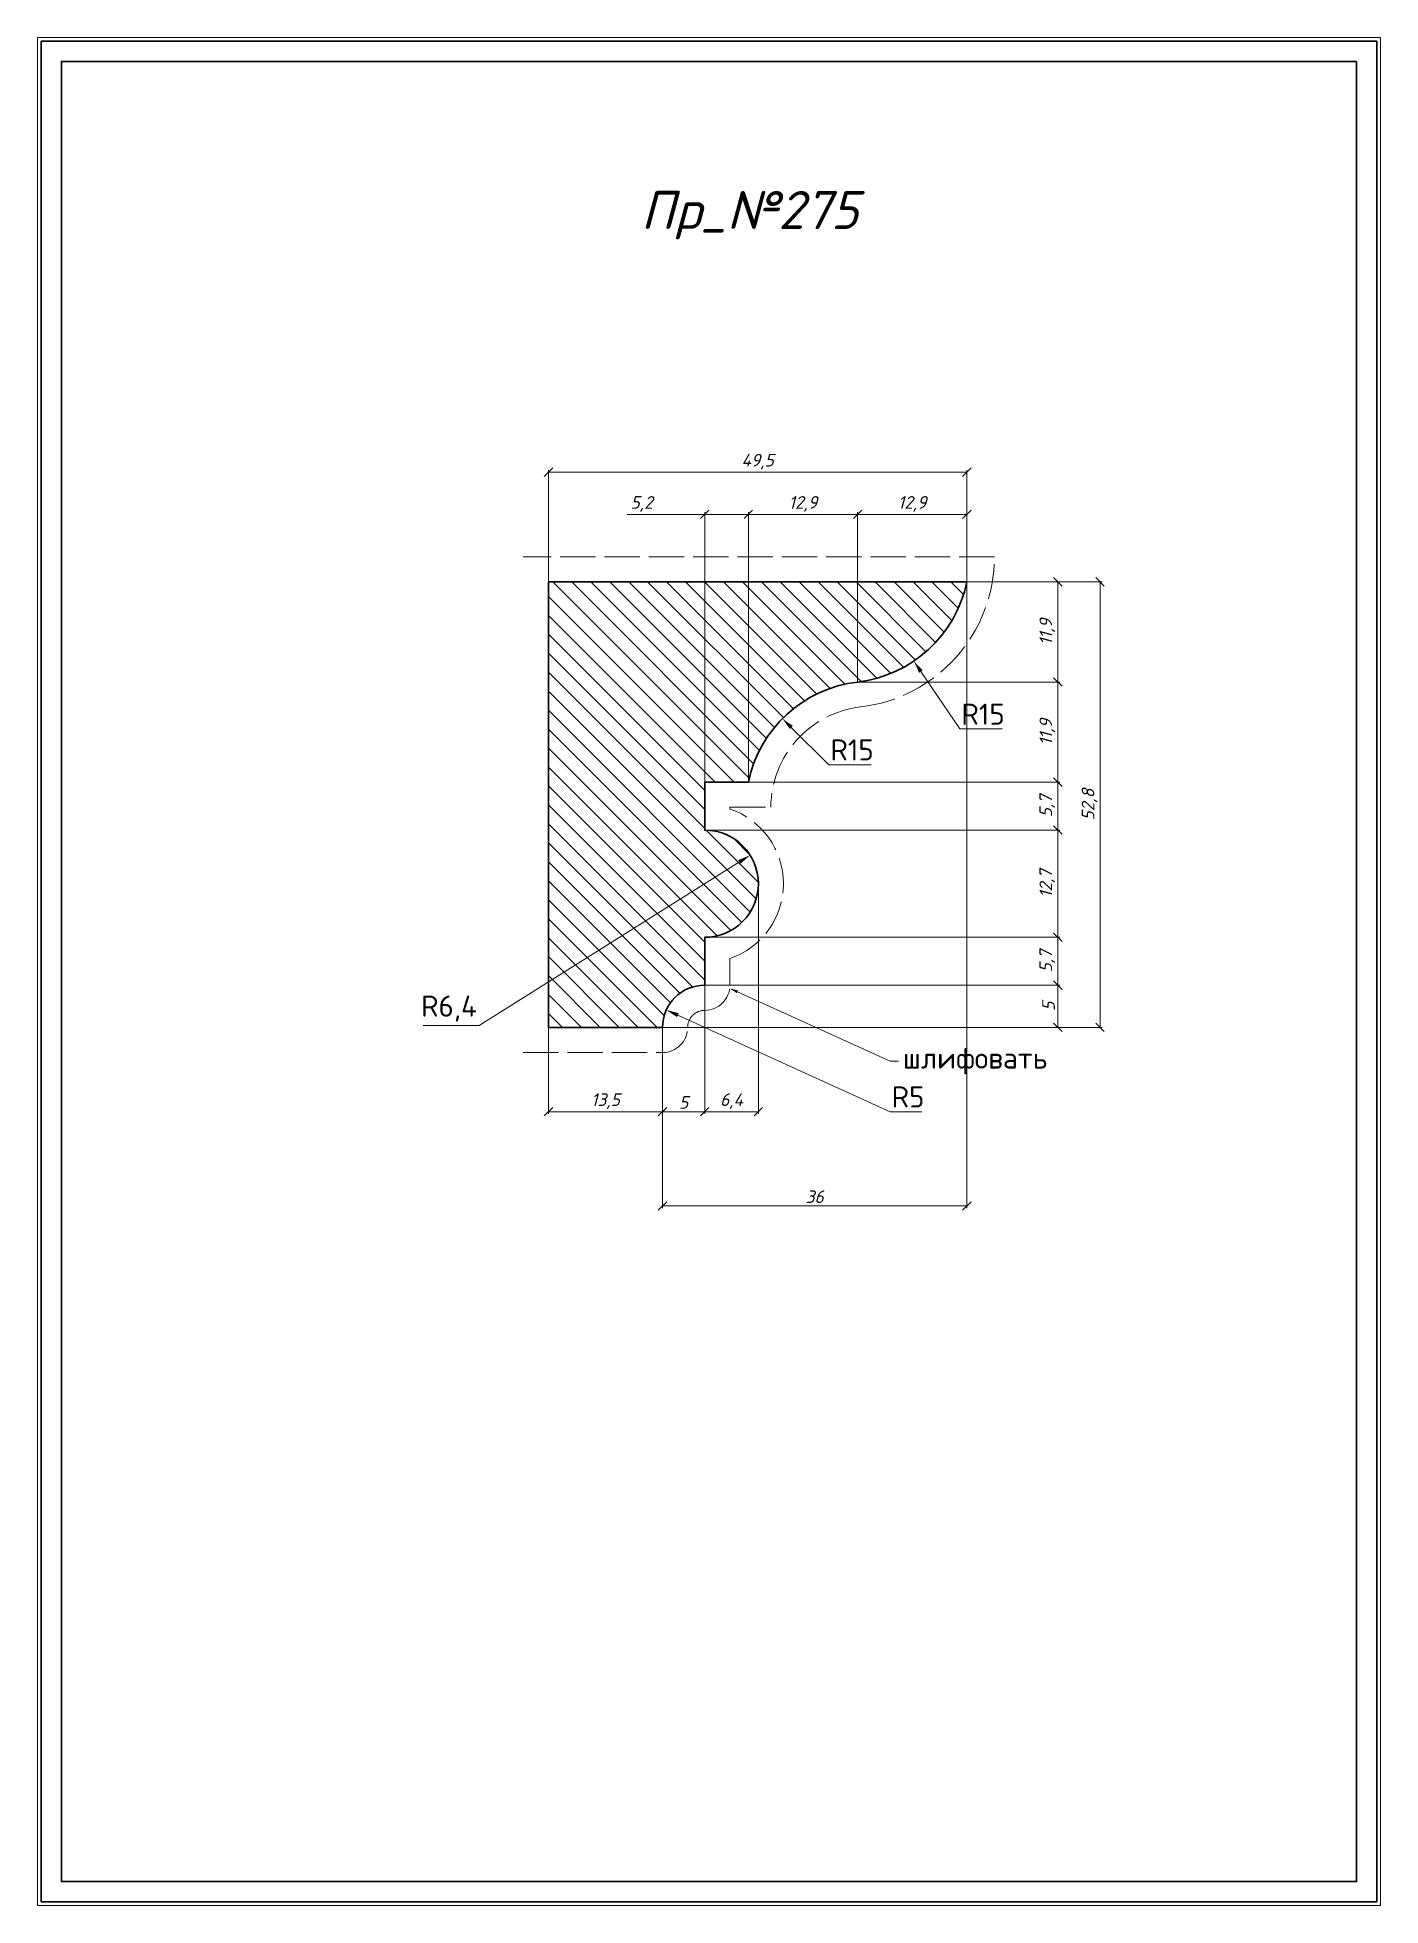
# Model space of a CAD drawing. Header units: millimetres. Extents: x 867 to 1026, y -3688 to -3466.
import ezdxf
from ezdxf import colors
from ezdxf.entities.mleader import LeaderData, LeaderLine
from ezdxf.math import Vec2, Vec3

# ---------------------------------------------------------------- set-up
doc = ezdxf.new("R2010")
doc.units = ezdxf.units.MM
doc.linetypes.add('ACAD_ISO02W100', pattern=[15, 12, -3])
doc.layers.get('0').update_dxf_attribs({"lineweight": 13})
for name, color, linetype, lineweight in [('Пр_№275', 1, 'Continuous', 35), ('служебный слой ЛИНИИ ПУНКТИРНЫЕ', 7, 'ACAD_ISO02W100', 13), ('служебный слой НАДПИСИ', 7, 'Continuous', 13), ('служебный слой РАЗМЕРЫ', 7, 'Continuous', 9), ('служебный слой ШТАМП', 7, 'Continuous', 30), ('служебный слой ШТРИХОВКА', 7, 'Continuous', 5)]:
    doc.layers.add(name, color=color, linetype=linetype, lineweight=lineweight)
doc.styles.add('ЕСКД', font='isocpeur.ttf', dxfattribs={"oblique": 15})
doc.styles.add('ЕСКД профили размеры', font='isocpeur.ttf')
doc.styles.add('ЕСКД профили текст', font='isocpeur.ttf')
doc.dimstyles.new('ЕСКД', dxfattribs={"dimtxt": 3.5, "dimasz": 2.5, "dimexe": 0.25, "dimexo": 0, "dimgap": 0.35, "dimtad": 1, "dimdec": 1, "dimzin": 9, "dimtxsty": 'ЕСКД', "dimblk": 'OBLIQUE', "dimcen": 0, "dimclrd": 256, "dimclre": 256, "dimclrt": 256, "dimadec": 1, "dimazin": 0, "dimtfac": 1, "dimtdec": 1, "dimtmove": 0, "dimatfit": 3, "dimldrblk": 'DOTSMALL', "dimfxl": 1, "dimlwd": -1, "dimlwe": -1, "dimarcsym": 0})
doc.dimstyles.new('ЕСКД профили$4', dxfattribs={"dimtxt": 1.5, "dimasz": 1, "dimexe": 0.3, "dimexo": 0, "dimgap": 0.35, "dimtad": 1, "dimtoh": 1, "dimdec": 1, "dimzin": 9, "dimtxsty": 'ЕСКД профили размеры', "dimblk": 'OBLIQUE', "dimcen": 0, "dimse1": 1, "dimclrd": 256, "dimclre": 256, "dimclrt": 256, "dimadec": 1, "dimazin": 0, "dimtfac": 1, "dimtdec": 1, "dimtofl": 0, "dimtmove": 0, "dimatfit": 3, "dimldrblk": 'DOTSMALL', "dimfxl": 1, "dimlwd": -1, "dimlwe": -1, "dimarcsym": 2})

# ---------------------------------------------------------------- blocks, each defined once
blk = doc.blocks.new('_DotSmall')
at = {"color": 0, "linetype": 'ByBlock', "lineweight": -3, "const_width": 0.5}
blk.add_lwpolyline([(-0.0625, 0, 1), (0.0625, 0, 1)], format="xyb", close=True, dxfattribs=at)
blk = doc.blocks.new('_OBLIQUE')
at = {"color": 0, "linetype": 'ByBlock'}
blk.add_line((-0.5, -0.5), (0.5, 0.5), dxfattribs=at)
blk = doc.blocks.new('*D20')
at = {"layer": 'Defpoints', "color": 0, "transparency": 16777216}
for p in [(952.2959234703042, -3566.552156890566, -6217.217037314181), (945.9459234703027, -3578.571158744433), (945.9459234703027, -3593.547938417089)]:
    blk.add_point(p, dxfattribs=at)
at = {"layer": 'служебный слой РАЗМЕРЫ', "transparency": 16777216}
for p, q in [((952.2959234703042, -3566.552156890566), (952.2959234703042, -3593.797938417089)), ((945.9459234703027, -3578.571158744433), (945.9459234703027, -3593.797938417089)), ((952.2959234703042, -3593.547938417089), (945.9459234703027, -3593.547938417089))]:
    blk.add_line(p, q, dxfattribs=at)
at = {"layer": 'служебный слой РАЗМЕРЫ', "transparency": 16777216, "rotation": 180}
blk.add_blockref('_OBLIQUE', (945.9459234703027, -3593.547938417089), dxfattribs=at)
at = {"layer": 'служебный слой РАЗМЕРЫ', "transparency": 16777216}
blk.add_blockref('_OBLIQUE', (952.2959234703042, -3593.547938417089), dxfattribs=at)
at = {"layer": 'служебный слой РАЗМЕРЫ', "transparency": 16777216, "insert": (949.1209234703034, -3592.297938417089), "char_height": 1.5, "attachment_point": 5, "style": 'ЕСКД'}
blk.add_mtext('6,4', dxfattribs=at)
blk = doc.blocks.new('*D19')
at = {"layer": 'Defpoints', "color": 0, "transparency": 16777216}
for p in [(962.2964952448332, -3527.772555733886, -6217.217037314181), (970.7119431908114, -3540.189489166443, -6217.217037314181)]:
    blk.add_point(p, dxfattribs=at)
at = {"layer": 'служебный слой РАЗМЕРЫ', "transparency": 16777216}
for p, q in [((976.1638982133742, -3548.233809923582), (971.5534879854091, -3541.431182509698)), ((981.1638982133743, -3548.233809923582), (976.1638982133742, -3548.233809923582))]:
    blk.add_line(p, q, dxfattribs=at)
blk.add_solid([(971.7604368759518, -3541.290925043932), (971.3465390948666, -3541.571439975465), (970.7119431908114, -3540.189489166443)], dxfattribs=at)
at = {"layer": 'служебный слой РАЗМЕРЫ', "lineweight": 5, "transparency": 16777216, "insert": (978.9138982133748, -3546.483809923582), "char_height": 2.5, "attachment_point": 5, "style": 'ЕСКД профили размеры'}
blk.add_mtext('R15', dxfattribs=at)
blk = doc.blocks.new('*D18')
at = {"layer": 'Defpoints', "color": 0, "transparency": 16777216}
for p in [(955.1478773505337, -3547.005760230973, -6217.217037314181), (955.1611483076904, -3547.018919288997, -6202.217048956823)]:
    blk.add_point(p, dxfattribs=at)
at = {"layer": 'служебный слой РАЗМЕРЫ', "transparency": 16777216}
for p, q in [((960.648443015365, -3552.459945780298), (956.1997476312504, -3548.048761266581)), ((965.6484430156509, -3552.459945780298), (960.648443015365, -3552.459945780298))]:
    blk.add_line(p, q, dxfattribs=at)
blk.add_solid([(956.3757743135225, -3547.871237726935), (956.0237209489783, -3548.226284806226), (955.134606393377, -3546.992601172949)], dxfattribs=at)
at = {"layer": 'служебный слой РАЗМЕРЫ', "lineweight": 5, "transparency": 16777216, "insert": (963.3984430156504, -3550.709945780298), "char_height": 2.5, "attachment_point": 5, "style": 'ЕСКД профили размеры'}
blk.add_mtext('R15', dxfattribs=at)
blk = doc.blocks.new('*D17')
at = {"layer": 'Defpoints', "color": 0, "transparency": 16777216}
for p in [(945.9459234703022, -3566.552156890567, -6217.217037314181), (940.5681887586823, -3569.928911156351, -6217.217037314181)]:
    blk.add_point(p, dxfattribs=at)
at = {"layer": 'служебный слой РАЗМЕРЫ', "transparency": 16777216}
for p, q in [((919.2127349340358, -3583.338297016219), (950.0533271476821, -3563.973061112764)), ((912.5877349340282, -3583.338297016218), (919.2127349340358, -3583.338297016219))]:
    blk.add_line(p, q, dxfattribs=at)
blk.add_solid([(949.9203840663523, -3563.761339273724), (950.1862702290122, -3564.184782951804), (951.3236581819224, -3563.175402624785)], dxfattribs=at)
at = {"layer": 'служебный слой РАЗМЕРЫ', "lineweight": 5, "transparency": 16777216, "insert": (915.6502349340278, -3581.338297016218), "char_height": 2.5, "attachment_point": 5, "style": 'ЕСКД профили размеры'}
blk.add_mtext('R6,4', dxfattribs=at)
blk = doc.blocks.new('*D16')
at = {"layer": 'Defpoints', "color": 0, "transparency": 16777216}
for p in [(945.9459234703033, -3583.571158744432, -6217.217037314181), (950.4979907725958, -3585.639656575081, -6217.217037314181)]:
    blk.add_point(p, dxfattribs=at)
at = {"layer": 'служебный слой РАЗМЕРЫ', "transparency": 16777216}
for p, q in [((967.9014565422581, -3593.547938417089), (942.759476358699, -3582.123210262978)), ((971.6514565422628, -3593.547938417089), (967.9014565422581, -3593.547938417089))]:
    blk.add_line(p, q, dxfattribs=at)
blk.add_solid([(942.8629012502315, -3581.895606897863), (942.6560514671664, -3582.350813628092), (941.3938561680111, -3581.502660913783)], dxfattribs=at)
at = {"layer": 'служебный слой РАЗМЕРЫ', "lineweight": 5, "transparency": 16777216, "insert": (970.0264565422628, -3591.797938417089), "char_height": 2.5, "attachment_point": 5, "style": 'ЕСКД профили размеры'}
blk.add_mtext('R5', dxfattribs=at)
blk = doc.blocks.new('*D15')
at = {"layer": 'Defpoints', "color": 0, "transparency": 16777216}
for p in [(927.4377662986853, -3583.571158744438, -6217.217037314181), (940.9459234703027, -3583.571158744433), (927.4377662986853, -3593.547938417089)]:
    blk.add_point(p, dxfattribs=at)
at = {"layer": 'служебный слой РАЗМЕРЫ', "transparency": 16777216}
for p, q in [((927.4377662986853, -3583.571158744438), (927.4377662986853, -3593.797938417089)), ((940.9459234703027, -3583.571158744433), (940.9459234703027, -3593.797938417089)), ((940.9459234703027, -3593.547938417089), (927.4377662986853, -3593.547938417089))]:
    blk.add_line(p, q, dxfattribs=at)
at = {"layer": 'служебный слой РАЗМЕРЫ', "transparency": 16777216, "rotation": 180}
blk.add_blockref('_OBLIQUE', (927.4377662986853, -3593.547938417089), dxfattribs=at)
at = {"layer": 'служебный слой РАЗМЕРЫ', "transparency": 16777216}
blk.add_blockref('_OBLIQUE', (940.9459234703027, -3593.547938417089), dxfattribs=at)
at = {"layer": 'служебный слой РАЗМЕРЫ', "transparency": 16777216, "insert": (934.191844884494, -3592.297938417089), "char_height": 1.5, "attachment_point": 5, "style": 'ЕСКД'}
blk.add_mtext('13,5', dxfattribs=at)
blk = doc.blocks.new('*D14')
at = {"layer": 'Defpoints', "color": 0, "transparency": 16777216}
for p in [(945.9459234703027, -3578.571158744433, -6217.217037314181), (940.9459234703027, -3583.571158744433), (940.9459234703027, -3593.547938417089)]:
    blk.add_point(p, dxfattribs=at)
at = {"layer": 'служебный слой РАЗМЕРЫ', "transparency": 16777216}
for p, q in [((945.9459234703027, -3578.571158744433), (945.9459234703027, -3593.797938417089)), ((940.9459234703027, -3583.571158744433), (940.9459234703027, -3593.797938417089)), ((945.9459234703027, -3593.547938417089), (940.9459234703027, -3593.547938417089))]:
    blk.add_line(p, q, dxfattribs=at)
at = {"layer": 'служебный слой РАЗМЕРЫ', "transparency": 16777216, "rotation": 180}
blk.add_blockref('_OBLIQUE', (940.9459234703027, -3593.547938417089), dxfattribs=at)
at = {"layer": 'служебный слой РАЗМЕРЫ', "transparency": 16777216}
blk.add_blockref('_OBLIQUE', (945.9459234703027, -3593.547938417089), dxfattribs=at)
at = {"layer": 'служебный слой РАЗМЕРЫ', "transparency": 16777216, "insert": (943.4459234703027, -3592.447938417089), "char_height": 1.5, "attachment_point": 5, "style": 'ЕСКД'}
blk.add_mtext('5', dxfattribs=at)
blk = doc.blocks.new('*D13')
at = {"layer": 'Defpoints', "color": 0, "transparency": 16777216}
for p in [(976.9864099198321, -3517.829982191548), (927.4377662986662, -3530.806761864204, -6217.217037314181), (976.9864099198321, -3530.806761864204)]:
    blk.add_point(p, dxfattribs=at)
at = {"layer": 'служебный слой РАЗМЕРЫ', "transparency": 16777216}
for p, q in [((927.4377662986662, -3530.806761864204), (927.4377662986662, -3517.579982191548)), ((927.4377662986662, -3517.829982191548), (976.9864099198321, -3517.829982191548)), ((976.9864099198321, -3530.806761864204), (976.9864099198321, -3517.579982191548))]:
    blk.add_line(p, q, dxfattribs=at)
at = {"layer": 'служебный слой РАЗМЕРЫ', "transparency": 16777216, "rotation": 180}
blk.add_blockref('_OBLIQUE', (927.4377662986662, -3517.829982191548), dxfattribs=at)
at = {"layer": 'служебный слой РАЗМЕРЫ', "transparency": 16777216}
blk.add_blockref('_OBLIQUE', (976.9864099198321, -3517.829982191548), dxfattribs=at)
at = {"layer": 'служебный слой РАЗМЕРЫ', "transparency": 16777216, "insert": (952.2120881092492, -3516.579982191548), "char_height": 1.5, "attachment_point": 5, "style": 'ЕСКД'}
blk.add_mtext('49,5', dxfattribs=at)
blk = doc.blocks.new('*D12')
at = {"layer": 'Defpoints', "color": 0, "transparency": 16777216}
for p in [(945.9459234703027, -3522.829982191548), (945.9459234703027, -3554.533155036699, -6217.217037314181), (951.109375054546, -3554.533155036699)]:
    blk.add_point(p, dxfattribs=at)
at = {"layer": 'служебный слой РАЗМЕРЫ', "transparency": 16777216}
for p, q in [((945.9459234703027, -3522.829982191548), (936.7573185312443, -3522.829982191548)), ((945.9459234703027, -3554.533155036699), (945.9459234703027, -3522.579982191548)), ((951.109375054546, -3522.829982191548), (945.9459234703027, -3522.829982191548)), ((951.109375054546, -3554.533155036699), (951.109375054546, -3522.579982191548))]:
    blk.add_line(p, q, dxfattribs=at)
at = {"layer": 'служебный слой РАЗМЕРЫ', "transparency": 16777216, "rotation": 180}
blk.add_blockref('_OBLIQUE', (945.9459234703027, -3522.829982191548), dxfattribs=at)
at = {"layer": 'служебный слой РАЗМЕРЫ', "transparency": 16777216}
blk.add_blockref('_OBLIQUE', (951.109375054546, -3522.829982191548), dxfattribs=at)
at = {"layer": 'служебный слой РАЗМЕРЫ', "transparency": 16777216, "insert": (938.4707804255677, -3521.579982191548), "char_height": 1.5, "attachment_point": 5, "style": 'ЕСКД'}
blk.add_mtext('5,2', dxfattribs=at)
blk = doc.blocks.new('*D11')
at = {"layer": 'Defpoints', "color": 0, "transparency": 16777216}
for p in [(951.109375054546, -3522.829982191548), (964.0478924871904, -3542.669958450449, -6217.217037314181), (951.109375054546, -3554.533155036699)]:
    blk.add_point(p, dxfattribs=at)
at = {"layer": 'служебный слой РАЗМЕРЫ', "transparency": 16777216}
for p, q in [((951.109375054546, -3554.533155036699), (951.109375054546, -3522.579982191548)), ((964.0478924871904, -3522.829982191548), (951.109375054546, -3522.829982191548)), ((964.0478924871904, -3542.669958450449), (964.0478924871904, -3522.579982191548))]:
    blk.add_line(p, q, dxfattribs=at)
at = {"layer": 'служебный слой РАЗМЕРЫ', "transparency": 16777216, "rotation": 180}
blk.add_blockref('_OBLIQUE', (951.109375054546, -3522.829982191548), dxfattribs=at)
at = {"layer": 'служебный слой РАЗМЕРЫ', "transparency": 16777216}
blk.add_blockref('_OBLIQUE', (964.0478924871904, -3522.829982191548), dxfattribs=at)
at = {"layer": 'служебный слой РАЗМЕРЫ', "transparency": 16777216, "insert": (957.5786337708682, -3521.579982191548), "char_height": 1.5, "attachment_point": 5, "style": 'ЕСКД'}
blk.add_mtext('12,9', dxfattribs=at)
blk = doc.blocks.new('*D10')
at = {"layer": 'Defpoints', "color": 0, "transparency": 16777216}
for p in [(964.0478924871904, -3522.829982191548), (976.9864099198321, -3530.806761864204, -6217.217037314181), (964.0478924871904, -3542.669958450449, -6217.217037314181)]:
    blk.add_point(p, dxfattribs=at)
at = {"layer": 'служебный слой РАЗМЕРЫ', "transparency": 16777216}
for p, q in [((964.0478924871904, -3542.669958450449), (964.0478924871904, -3522.579982191548)), ((976.9864099198321, -3522.829982191548), (964.0478924871904, -3522.829982191548)), ((976.9864099198321, -3530.806761864204), (976.9864099198321, -3522.579982191548))]:
    blk.add_line(p, q, dxfattribs=at)
at = {"layer": 'служебный слой РАЗМЕРЫ', "transparency": 16777216, "rotation": 180}
blk.add_blockref('_OBLIQUE', (964.0478924871904, -3522.829982191548), dxfattribs=at)
at = {"layer": 'служебный слой РАЗМЕРЫ', "transparency": 16777216}
blk.add_blockref('_OBLIQUE', (976.9864099198321, -3522.829982191548), dxfattribs=at)
at = {"layer": 'служебный слой РАЗМЕРЫ', "transparency": 16777216, "insert": (970.5171512035113, -3521.579982191548), "char_height": 1.5, "attachment_point": 5, "style": 'ЕСКД'}
blk.add_mtext('12,9', dxfattribs=at)
blk = doc.blocks.new('*D9')
at = {"layer": 'Defpoints', "color": 0, "transparency": 16777216}
for p in [(976.9864099198321, -3530.806761864204, -6217.217037314181), (992.7716475770567, -3530.806761864204), (940.9459234703027, -3583.571158744433, -6217.217037314181)]:
    blk.add_point(p, dxfattribs=at)
at = {"layer": 'служебный слой РАЗМЕРЫ', "transparency": 16777216}
for p, q in [((976.9864099198321, -3530.806761864204), (993.0216475770567, -3530.806761864204)), ((992.7716475770567, -3583.571158744433), (992.7716475770567, -3530.806761864204)), ((940.9459234703027, -3583.571158744433), (993.0216475770567, -3583.571158744433))]:
    blk.add_line(p, q, dxfattribs=at)
for p, rotation in [((992.7716475770567, -3530.806761864204), 90), ((992.7716475770567, -3583.571158744433), 270)]:
    blk.add_blockref('_OBLIQUE', p, dxfattribs=dict(at, rotation=rotation))
at = {"layer": 'служебный слой РАЗМЕРЫ', "transparency": 16777216, "insert": (991.5216475770573, -3557.188960304318), "char_height": 1.5, "attachment_point": 5, "rotation": 90, "style": 'ЕСКД'}
blk.add_mtext('52,8', dxfattribs=at)
blk = doc.blocks.new('*D8')
at = {"layer": 'Defpoints', "color": 0, "transparency": 16777216}
for p in [(945.9459234703027, -3578.571158744433, -6217.217037314181), (940.9459234703027, -3583.571158744433, -6217.217037314181), (987.7716475770567, -3583.571158744433)]:
    blk.add_point(p, dxfattribs=at)
at = {"layer": 'служебный слой РАЗМЕРЫ', "transparency": 16777216}
for p, q in [((945.9459234703027, -3578.571158744433), (988.0216475770567, -3578.571158744433)), ((987.7716475770567, -3578.571158744433), (987.7716475770567, -3583.571158744433)), ((940.9459234703027, -3583.571158744433), (988.0216475770567, -3583.571158744433))]:
    blk.add_line(p, q, dxfattribs=at)
for p, rotation in [((987.7716475770567, -3578.571158744433), 90), ((987.7716475770567, -3583.571158744433), 270)]:
    blk.add_blockref('_OBLIQUE', p, dxfattribs=dict(at, rotation=rotation))
at = {"layer": 'служебный слой РАЗМЕРЫ', "transparency": 16777216, "insert": (986.6716475770572, -3581.071158744433), "char_height": 1.5, "attachment_point": 5, "rotation": 90, "style": 'ЕСКД'}
blk.add_mtext('5', dxfattribs=at)
blk = doc.blocks.new('*D7')
at = {"layer": 'Defpoints', "color": 0, "transparency": 16777216}
for p in [(945.9459234703027, -3572.902156890568, -6217.217037314181), (945.9459234703027, -3578.571158744433, -6217.217037314181), (987.7716475770567, -3578.571158744433)]:
    blk.add_point(p, dxfattribs=at)
at = {"layer": 'служебный слой РАЗМЕРЫ', "transparency": 16777216}
for p, q in [((945.9459234703027, -3572.902156890568), (988.0216475770567, -3572.902156890568)), ((987.7716475770567, -3572.902156890568), (987.7716475770567, -3578.571158744433)), ((945.9459234703027, -3578.571158744433), (988.0216475770567, -3578.571158744433))]:
    blk.add_line(p, q, dxfattribs=at)
for p, rotation in [((987.7716475770567, -3572.902156890568), 90), ((987.7716475770567, -3578.571158744433), 270)]:
    blk.add_blockref('_OBLIQUE', p, dxfattribs=dict(at, rotation=rotation))
at = {"layer": 'служебный слой РАЗМЕРЫ', "transparency": 16777216, "insert": (986.5216475770573, -3575.736657817501), "char_height": 1.5, "attachment_point": 5, "rotation": 90, "style": 'ЕСКД'}
blk.add_mtext('5,7', dxfattribs=at)
blk = doc.blocks.new('*D6')
at = {"layer": 'Defpoints', "color": 0, "transparency": 16777216}
for p in [(945.9459234703027, -3560.202156890564, -6217.217037314181), (945.9459234703027, -3572.902156890568, -6217.217037314181), (987.7716475770567, -3572.902156890568)]:
    blk.add_point(p, dxfattribs=at)
at = {"layer": 'служебный слой РАЗМЕРЫ', "transparency": 16777216}
for p, q in [((945.9459234703027, -3560.202156890564), (988.0216475770567, -3560.202156890564)), ((987.7716475770567, -3560.202156890564), (987.7716475770567, -3572.902156890568)), ((945.9459234703027, -3572.902156890568), (988.0216475770567, -3572.902156890568))]:
    blk.add_line(p, q, dxfattribs=at)
for p, rotation in [((987.7716475770567, -3560.202156890564), 90), ((987.7716475770567, -3572.902156890568), 270)]:
    blk.add_blockref('_OBLIQUE', p, dxfattribs=dict(at, rotation=rotation))
at = {"layer": 'служебный слой РАЗМЕРЫ', "transparency": 16777216, "insert": (986.5216475770573, -3566.552156890566), "char_height": 1.5, "attachment_point": 5, "rotation": 90, "style": 'ЕСКД'}
blk.add_mtext('12,7', dxfattribs=at)
blk = doc.blocks.new('*D5')
at = {"layer": 'Defpoints', "color": 0, "transparency": 16777216}
for p in [(951.109375054546, -3554.533155036699, -6217.217037314181), (945.9459234703027, -3560.202156890564, -6217.217037314181), (987.7716475770567, -3560.202156890564)]:
    blk.add_point(p, dxfattribs=at)
at = {"layer": 'служебный слой РАЗМЕРЫ', "transparency": 16777216}
for p, q in [((951.109375054546, -3554.533155036699), (988.0216475770567, -3554.533155036699)), ((987.7716475770567, -3554.533155036699), (987.7716475770567, -3560.202156890564)), ((945.9459234703027, -3560.202156890564), (988.0216475770567, -3560.202156890564))]:
    blk.add_line(p, q, dxfattribs=at)
for p, rotation in [((987.7716475770567, -3554.533155036699), 90), ((987.7716475770567, -3560.202156890564), 270)]:
    blk.add_blockref('_OBLIQUE', p, dxfattribs=dict(at, rotation=rotation))
at = {"layer": 'служебный слой РАЗМЕРЫ', "transparency": 16777216, "insert": (986.5216475770573, -3557.367655963631), "char_height": 1.5, "attachment_point": 5, "rotation": 90, "style": 'ЕСКД'}
blk.add_mtext('5,7', dxfattribs=at)
blk = doc.blocks.new('*D4')
at = {"layer": 'Defpoints', "color": 0, "transparency": 16777216}
for p in [(964.0478924871895, -3542.669958450449, -6217.217037314181), (951.109375054546, -3554.533155036699, -6217.217037314181), (987.7716475770567, -3554.533155036699)]:
    blk.add_point(p, dxfattribs=at)
at = {"layer": 'служебный слой РАЗМЕРЫ', "transparency": 16777216}
for p, q in [((964.0478924871895, -3542.669958450449), (988.0216475770567, -3542.669958450449)), ((987.7716475770567, -3542.669958450449), (987.7716475770567, -3554.533155036699)), ((951.109375054546, -3554.533155036699), (988.0216475770567, -3554.533155036699))]:
    blk.add_line(p, q, dxfattribs=at)
for p, rotation in [((987.7716475770567, -3542.669958450449), 90), ((987.7716475770567, -3554.533155036699), 270)]:
    blk.add_blockref('_OBLIQUE', p, dxfattribs=dict(at, rotation=rotation))
at = {"layer": 'служебный слой РАЗМЕРЫ', "transparency": 16777216, "insert": (986.5216475770573, -3548.601556743574), "char_height": 1.5, "attachment_point": 5, "rotation": 90, "style": 'ЕСКД'}
blk.add_mtext('11,9', dxfattribs=at)
blk = doc.blocks.new('*D3')
at = {"layer": 'Defpoints', "color": 0, "transparency": 16777216}
for p in [(976.9864099198321, -3530.806761864204, -6217.217037314181), (964.0478924871895, -3542.669958450449, -6217.217037314181), (987.7716475770567, -3542.669958450449)]:
    blk.add_point(p, dxfattribs=at)
at = {"layer": 'служебный слой РАЗМЕРЫ', "transparency": 16777216}
for p, q in [((976.9864099198321, -3530.806761864204), (988.0216475770567, -3530.806761864204)), ((987.7716475770567, -3530.806761864204), (987.7716475770567, -3542.669958450449)), ((964.0478924871895, -3542.669958450449), (988.0216475770567, -3542.669958450449))]:
    blk.add_line(p, q, dxfattribs=at)
for p, rotation in [((987.7716475770567, -3530.806761864204), 90), ((987.7716475770567, -3542.669958450449), 270)]:
    blk.add_blockref('_OBLIQUE', p, dxfattribs=dict(at, rotation=rotation))
at = {"layer": 'служебный слой РАЗМЕРЫ', "transparency": 16777216, "insert": (986.5216475770573, -3536.738360157326), "char_height": 1.5, "attachment_point": 5, "rotation": 90, "style": 'ЕСКД'}
blk.add_mtext('11,9', dxfattribs=at)

msp = doc.modelspace()

# ---------------------------------------------------------------- hatches: boundary and pattern name
at = {"layer": 'служебный слой ШТРИХОВКА'}
h = msp.add_hatch(dxfattribs=at)
h.set_pattern_fill('ANSI31', color=256, scale=0.5, angle=90, style=0)
h.set_pattern_definition([(135, (-3.14225905908097, -42.58041805370794), (-1.122532015133644, -1.122532015133644), [])])
h.paths.add_polyline_path([(927.4377662986863, -3583.571158744431), (940.9459234703027, -3583.571158744433, -0.4142135623730951), (945.9459234703027, -3578.571158744433), (945.9459234703027, -3572.902156890568, 1), (945.9459234703027, -3560.202156890564), (945.9459234703027, -3554.533155036699), (951.109375054546, -3554.533155036699, -0.3231093444962254), (964.0478924871895, -3542.669958450449, 0.3231093444961702), (976.9864099198321, -3530.806761864204), (927.4377662986662, -3530.806761864204)])

# ---------------------------------------------------------------- linework, layer by layer
at = {"layer": 'Пр_№275', "elevation": -6217.217037314181}
msp.add_lwpolyline([(976.9864099198321, -3530.806761864204), (927.4377662986662, -3530.806761864204), (927.4377662986863, -3583.571158744431), (940.9459234703027, -3583.571158744433, -0.414213562373095), (945.9459234703027, -3578.571158744433), (945.9459234703027, -3572.902156890568, 0.9999999999999999), (945.9459234703027, -3560.202156890564), (945.9459234703027, -3554.533155036699), (951.109375054546, -3554.533155036699, -0.3231093444962231), (964.0478924871895, -3542.669958450449, 0.3231093444961707)], format="xyb", close=True, dxfattribs=at)
at = {"layer": 'служебный слой ЛИНИИ ПУНКТИРНЫЕ', "ltscale": 0.35, "elevation": -6217.217037314181}
msp.add_lwpolyline([(924.4377662986853, -3586.547938417089), (940.9459234703027, -3586.547938417089, 0.4142135623730895), (943.9227031429582, -3583.571158744433, -0.4142135623731033), (945.9459234703027, -3581.547938417089, 0.4142135623730895), (948.9227031429582, -3578.571158744433), (948.9227031429582, -3575.391138836625, 0.7184085269947857), (948.9227031429582, -3557.713174944507), (948.9227031429582, -3557.509934709355), (953.7762065458601, -3557.509934709355, -0.3789718845640037), (964.3954607345086, -3545.626377489252, 0.3794242050462958), (980.273183193427, -3527.829982191548), (924.4377662986662, -3527.829982191549)], format="xyb", dxfattribs=at)
at = {"layer": 'служебный слой ШТАМП', "color": 6, "lineweight": 5, "ltscale": 100}
msp.add_lwpolyline([(1026.009816113745, -3466.341791960463), (866.8894452029081, -3466.341791960463), (866.8894452029081, -3687.554686627043), (1026.009816113742, -3687.554686627043)], close=True, dxfattribs=at)
at = {"layer": 'служебный слой ШТАМП', "ltscale": 100}
for points in [[(1025.553248317135, -3466.798359757074), (867.3460129995183, -3466.798359757074), (867.3460129995183, -3687.098118830433), (1025.553248317131, -3687.098118830433)], [(1023.153368780452, -3469.198239293767), (869.7458925362012, -3469.198239293767), (869.7458925362012, -3684.698239293753), (1023.153368780449, -3684.698239293753)]]:
    msp.add_lwpolyline(points, close=True, dxfattribs=at)

# ---------------------------------------------------------------- texts
at = {"layer": 'служебный слой НАДПИСИ', "style": 'ЕСКД', "oblique": 15}
msp.add_text('Пр_№275', height=4.5, dxfattribs=at).set_placement((938.3771087784621, -3489.033812236791))

# ---------------------------------------------------------------- dimensions: what is measured, and where the dimension line sits
at = {"layer": 'служебный слой РАЗМЕРЫ'}
for base, p1, p2, picture, middle in [((976.9864099198321, -3517.829982191548), (927.4377662986662, -3530.806761864204, -6217.217037314181), (976.9864099198321, -3530.806761864204), '*D13', (952.2120881092492, -3516.579982191548)), ((945.9459234703027, -3593.547938417089), (952.2959234703042, -3566.552156890566, -6217.217037314181), (945.9459234703027, -3578.571158744433), '*D20', (949.1209234703034, -3592.297938417089)), ((940.9459234703027, -3593.547938417089), (945.9459234703027, -3578.571158744433, -6217.217037314181), (940.9459234703027, -3583.571158744433), '*D14', (943.4459234703027, -3592.447938417089)), ((927.4377662986853, -3593.547938417089), (940.9459234703027, -3583.571158744433), (927.4377662986853, -3583.571158744438, -6217.217037314181), '*D15', (934.191844884494, -3592.297938417089))]:
    dim = msp.add_linear_dim(base=base, p1=p1, p2=p2, dimstyle='ЕСКД', override={"dimtxt": 1.5, "dimasz": 1}, dxfattribs=at)
    dim.commit()
    dim.dimension.update_dxf_attribs({"geometry": picture, "text_midpoint": middle})
dim = msp.add_linear_dim(base=(945.9459234703027, -3522.829982191548), p1=(951.109375054546, -3554.533155036699), p2=(945.9459234703027, -3554.533155036699, -6217.217037314181), angle=180, dimstyle='ЕСКД', override={"dimtxt": 1.5, "dimasz": 1}, dxfattribs=at)
dim.commit()
dim.dimension.update_dxf_attribs({"geometry": '*D12', "text_midpoint": (938.4707804255677, -3522.829982191548), "dimtype": 128})
for base, p1, p2, angle, picture, middle in [((951.109375054546, -3522.829982191548), (964.0478924871904, -3542.669958450449, -6217.217037314181), (951.109375054546, -3554.533155036699), 180, '*D11', (957.5786337708682, -3521.579982191548)), ((964.0478924871904, -3522.829982191548), (976.9864099198321, -3530.806761864204, -6217.217037314181), (964.0478924871904, -3542.669958450449, -6217.217037314181), 180, '*D10', (970.5171512035113, -3521.579982191548)), ((992.7716475770567, -3530.806761864204), (940.9459234703027, -3583.571158744433, -6217.217037314181), (976.9864099198321, -3530.806761864204, -6217.217037314181), 90, '*D9', (991.5216475770573, -3557.188960304318)), ((987.7716475770567, -3542.669958450449), (976.9864099198321, -3530.806761864204, -6217.217037314181), (964.0478924871895, -3542.669958450449, -6217.217037314181), 90, '*D3', (986.5216475770573, -3536.738360157326)), ((987.7716475770567, -3554.533155036699), (964.0478924871895, -3542.669958450449, -6217.217037314181), (951.109375054546, -3554.533155036699, -6217.217037314181), 90, '*D4', (986.5216475770573, -3548.601556743574)), ((987.7716475770567, -3560.202156890564), (951.109375054546, -3554.533155036699, -6217.217037314181), (945.9459234703027, -3560.202156890564, -6217.217037314181), 90, '*D5', (986.5216475770573, -3557.367655963631)), ((987.7716475770567, -3572.902156890568), (945.9459234703027, -3560.202156890564, -6217.217037314181), (945.9459234703027, -3572.902156890568, -6217.217037314181), 90, '*D6', (986.5216475770573, -3566.552156890566)), ((987.7716475770567, -3578.571158744433), (945.9459234703027, -3572.902156890568, -6217.217037314181), (945.9459234703027, -3578.571158744433, -6217.217037314181), 90, '*D7', (986.5216475770573, -3575.736657817501)), ((987.7716475770567, -3583.571158744433), (945.9459234703027, -3578.571158744433, -6217.217037314181), (940.9459234703027, -3583.571158744433, -6217.217037314181), 90, '*D8', (986.6716475770572, -3581.071158744433))]:
    dim = msp.add_linear_dim(base=base, p1=p1, p2=p2, angle=angle, dimstyle='ЕСКД', override={"dimtxt": 1.5, "dimasz": 1}, dxfattribs=at)
    dim.commit()
    dim.dimension.update_dxf_attribs({"geometry": picture, "text_midpoint": middle})
at = {"layer": 'служебный слой РАЗМЕРЫ', "lineweight": 5}
for center, mpoint, picture, middle in [((962.2964952448332, -3527.772555733886, -6217.217037314181), (970.7119431908114, -3540.189489166443, -6217.217037314181), '*D19', (978.9138982133748, -3548.233809923582)), ((955.1478773505337, -3547.005760230973, -6217.217037314181), (955.1611483076904, -3547.018919288997, -6202.217048956823), '*D18', (963.3984430156504, -3552.459945780298)), ((945.9459234703022, -3566.552156890567, -6217.217037314181), (940.5681887586823, -3569.928911156351, -6217.217037314181), '*D17', (915.6502349340278, -3583.338297016218)), ((945.9459234703033, -3583.571158744432, -6217.217037314181), (950.4979907725958, -3585.639656575081, -6217.217037314181), '*D16', (970.0264565422628, -3593.547938417089))]:
    dim = msp.add_radius_dim(center=center, mpoint=mpoint, dimstyle='ЕСКД профили$4', override={"dimtxt": 2.5, "dimasz": 1.5, "dimgap": 0.5, "dimsah": 1}, dxfattribs=at)
    dim.commit()
    dim.dimension.update_dxf_attribs({"geometry": picture, "text_midpoint": middle, "dimtype": 132})
at = {"layer": 'служебный слой РАЗМЕРЫ'}
msp.add_linear_dim(base=(976.9864099198321, -3604.714201158185), p1=(940.9459234703027, -3583.571158744433), p2=(976.9864099198321, -3530.806761864204), dimstyle='ЕСКД', override={"dimtxt": 1.5, "dimasz": 1}, dxfattribs=at).render()

# ---------------------------------------------------------------- leaders
ml = msp.add_multileader_mtext('Standard', dxfattribs=at)
ml.set_content('\\A1;шлифовать', color=256, style='ЕСКД профили текст')
ml.set_leader_properties(color=256, linetype='ByLayer', lineweight=-1)
ml.build(insert=Vec2(0, 0))
ml.multileader.update_dxf_attribs({"dogleg_length": 1, "arrow_head_size": 1})
ctx = ml.context
ctx.base_point, ctx.char_height, ctx.arrow_head_size, ctx.landing_gap_size, ctx.plane_origin = Vec3(968.9014565422526, -3587.570586709166), 2.5, 1, 0.5, Vec3(891.4803032693114, -3485.339025014007)
notes = []
notes.append((ctx, [(1, (1, 1, 0), (967.9014565422526, -3587.570586709166), (1, 0), 1, [(0, [(948.9002275545536, -3578.936267765567)], 0, [])])]))
ctx.mtext.insert, ctx.mtext.flow_direction = Vec3(969.4014565422526, -3585.945586709166), 5
for ctx, leaders in notes:
    for number, flags, end, landing, length, lines in leaders:
        leader = LeaderData()
        leader.index, (leader.has_last_leader_line, leader.has_dogleg_vector, leader.attachment_direction) = number, flags
        leader.last_leader_point, leader.dogleg_vector, leader.dogleg_length = Vec3(end), Vec3(landing), length
        for number, points, colour, breaks in lines:
            line = LeaderLine()
            line.index, line.vertices, line.color, line.breaks = number, Vec3.list(points), colors.encode_raw_color(colour), breaks
            leader.lines.append(line)
        ctx.leaders.append(leader)

doc.saveas('drawing.dxf')
